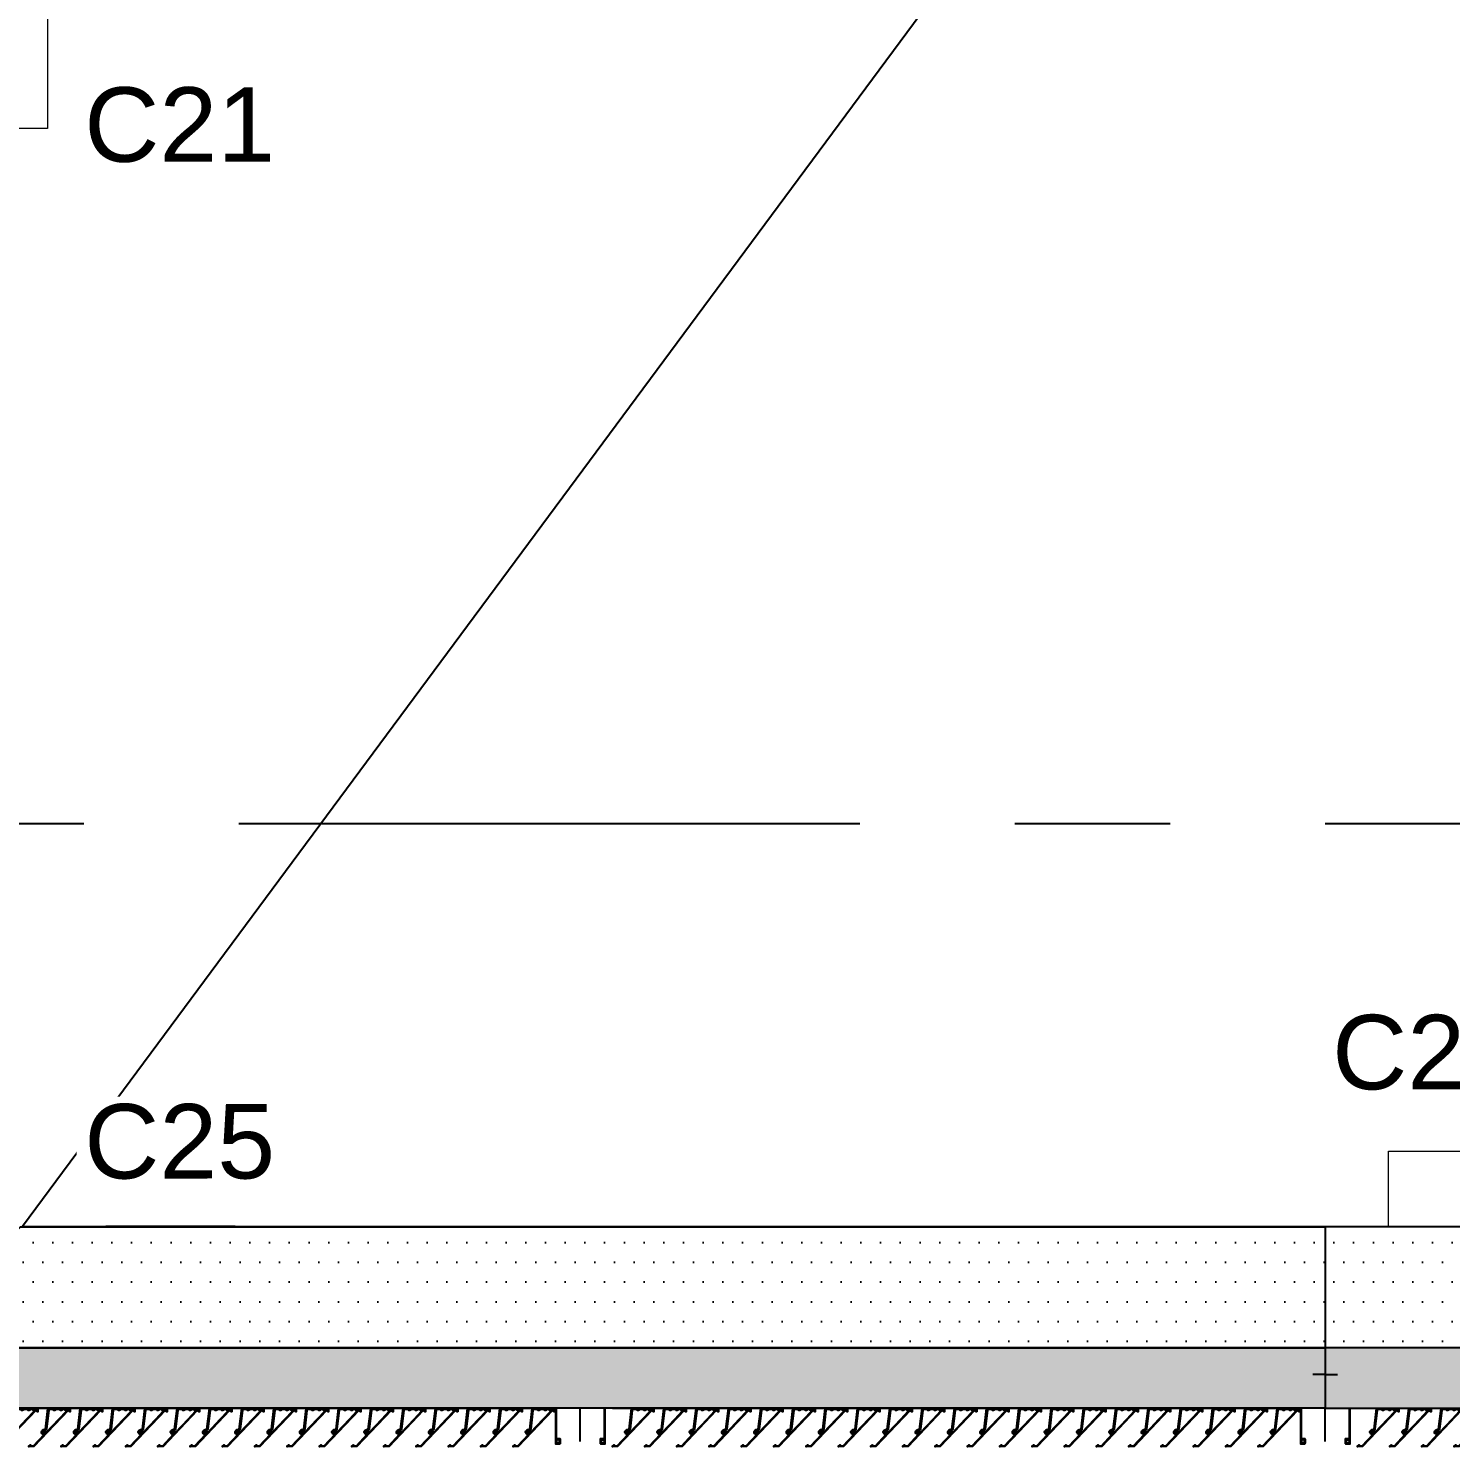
# Model space of a CAD drawing. Header units: millimetres. Extents: x 652937 to 1670132, y 1473552 to 2851037.
# Drawn here: x 696506 to 699370, y 1476758 to 1479614 of the extents above; entities that cross this region are included whole.
import ezdxf
from ezdxf.enums import TextEntityAlignment as Align

# ---------------------------------------------------------------- set-up
doc = ezdxf.new("R2010")
doc.units = ezdxf.units.MM
doc.set_wipeout_variables(frame=1)
for name, pattern in [('CENTER', [50.8, 31.75, -6.35, 6.35, -6.35]), ('HIDDEN', [0.375, 0.25, -0.125]), ('TA_GL_005.00000', [13.75, 5, -1.25, 1.25, -1.25, 5]), ('XKITLINE00', [0]), ('XKITLINE02', [4, 2, -2])]:
    doc.linetypes.add(name, pattern=pattern)
for name, color, linetype in [('000 - 0_SYM_DWG_GRID-BUBBLE_MAIN_COLOR_1', 7, 'Continuous'), ('000 - 0_SYM_DWG_GRIDLINE_MAIN_COLOR_251', 7, 'Continuous'), ('010 - ASPG_ACCESSORIES_MAIN_COLOR_1', 7, 'Continuous'), ('010 - ASPG_EXTR_MAIN_COLOR_2', 7, 'Continuous'), ('010 - ASPG_FLASHING_HATCH_', 7, 'Continuous'), ('010 - ASPG_FLASHING_MAIN_COLOR_2', 7, 'Continuous'), ('010 - ASPG_FLASHING_MAIN_COLOR_4', 7, 'Continuous'), ('010 - ASPG_FLASHING_WIPEOUT_', 7, 'Continuous'), ('010 - ASPG_FLASING_WIPEOUT_', 7, 'Continuous'), ('010 - ASPG_FRAMING_CUT_COLOR_4', 7, 'Continuous'), ('010 - ASPG_FRAMING_HATCH_', 7, 'Continuous'), ('010 - ASPG_FRAMING_MAIN_COLOR_2', 7, 'Continuous'), ('010 - ASPG_FRAMING_SUB_COLOR_2', 7, 'Continuous'), ('010 - ASPG_FRAMING_WIPEOUT_', 7, 'Continuous'), ('BOLT & SCREW', 7, 'Continuous'), ('Center Line', 7, 'CENTER'), ('DIM', 7, 'Continuous')]:
    doc.layers.add(name, color=color, linetype=linetype)
for name, color, linetype, plot in [('010 - ASPG_EXTR_DEF_SUB', 7, 'Continuous', False), ('010 - ASPG_FASTERN_DEF_SUB', 7, 'Continuous', False), ('010 - ASPG_FRAMING_DEF_SUB', 7, 'Continuous', False)]:
    doc.layers.add(name, color=color, linetype=linetype, plot=plot)
for name, color, linetype, lineweight in [('12-GRID', 7, 'CENTER', 13), ('A-230-M_FLOOR', 7, 'Continuous', 25), ('A-COLOMN', 7, 'Continuous', 9), ('A-WALL', 7, 'Continuous', 25), ('Bolt', 7, 'Continuous', 0), ('Part', 7, 'Continuous', 0), ('S-230-A-FLOOR', 7, 'Continuous', 9), ('SCREW', 7, 'Continuous', 5)]:
    doc.layers.add(name, color=color, linetype=linetype, lineweight=lineweight)
doc.styles.add('Arial', font='arial.ttf')
doc.styles.add('TA', font='', dxfattribs={"height": 4.5})
doc.styles.get('TA').set_extended_font_data('Cordia New')
pattern_1 = [(270, (1257419.24324, -520041.6224), (0.65495992507, -1.1344238721), [0.7562825814, -1.5125651628]), (30, (1257419.24324, -520041.6224), (0.65495992936, 1.1344238696), [0.7562825814, -1.5125651628]), (330, (1257419.24324, -520041.6224), (1.30991985442, -2.48e-09), [-1.5125651628, 0.7562825814])]
pattern_2 = [(315, (1257419.4929, -520021.6224), (1.3369313545, 1.3369313545), []), (45, (1257419.4929, -520021.6224), (-1.3369313545, 1.3369313545), [])]
pattern_3 = [(270, (1257419.4425, -520043.9224), (0.65495992507, -1.1344238721), [0.7562825814, -1.5125651628]), (30, (1257419.4425, -520043.9224), (0.65495992936, 1.1344238696), [0.7562825814, -1.5125651628]), (330, (1257419.4425, -520043.9224), (1.30991985442, -2.48e-09), [-1.5125651628, 0.7562825814])]
pattern_4 = [(315, (1257419.1929, -520023.9224), (1.3369313545, 1.3369313545), []), (45, (1257419.1929, -520023.9224), (-1.3369313545, 1.3369313545), [])]
pattern_5 = [(0, (0, 0), (3.96875, 7.9375), [0, -7.9375])]
pattern_6 = [(0, (0, 0), (19.84375, 39.6875), [0, -39.6875])]

# ---------------------------------------------------------------- blocks, each defined once
blk = doc.blocks.new('opening')
at = {"layer": 'A-230-M_FLOOR', "color": 7, "linetype": 'HIDDEN', "ltscale": 30}
blk.add_lwpolyline([(6.9598, 13.7349), (23.2129, 1.6973)], dxfattribs=at)
blk = doc.blocks.new('21')
at = {"layer": 'A-COLOMN', "color": 7}
for p, q in [((0, 0.0692), (0, -0.0692)), ((-0.0692, 0), (0.0692, 0))]:
    blk.add_line(p, q, dxfattribs=at)
at = {"layer": 'A-COLOMN', "color": 7, "ltscale": 3}
blk.add_lwpolyline([(-0.15, 0.15), (0.15, 0.15), (0.15, -0.15), (-0.15, -0.15)], close=True, dxfattribs=at)
blk = doc.blocks.new('3')
at = {"layer": 'Bolt', "color": 7, "linetype": 'XKITLINE00', "lineweight": 0}
for p, q in [((-192.96, 61.147), (-192.914, 61.147)), ((-192.89, 61.217), (-192.89, 61.17)), ((-192.82, 61.147), (-192.867, 61.147)), ((-192.89, 61.077), (-192.89, 61.123)), ((-193.518, 60.897), (-193.471, 60.897)), ((-193.518, 60.897), (-193.471, 60.897)), ((-193.448, 60.967), (-193.448, 60.92)), ((-193.448, 60.967), (-193.448, 60.92)), ((-193.448, 60.827), (-193.448, 60.873)), ((-193.448, 60.827), (-193.448, 60.873)), ((-193.378, 60.897), (-193.424, 60.897)), ((-193.378, 60.897), (-193.424, 60.897)), ((-193.518, 60.597), (-193.471, 60.597)), ((-193.518, 60.597), (-193.471, 60.597)), ((-193.448, 60.667), (-193.448, 60.62)), ((-193.448, 60.667), (-193.448, 60.62)), ((-193.448, 60.527), (-193.448, 60.573)), ((-193.448, 60.527), (-193.448, 60.573)), ((-193.378, 60.597), (-193.424, 60.597)), ((-193.378, 60.597), (-193.424, 60.597)), ((-192.96, 60.347), (-192.914, 60.347)), ((-192.89, 60.417), (-192.89, 60.37)), ((-192.89, 60.277), (-192.89, 60.323)), ((-192.82, 60.347), (-192.867, 60.347)), ((-192.96, 50.397), (-192.914, 50.397)), ((-192.89, 50.467), (-192.89, 50.421)), ((-192.82, 50.397), (-192.867, 50.397)), ((-192.89, 50.327), (-192.89, 50.374)), ((-193.518, 50.147), (-193.471, 50.147)), ((-193.518, 50.147), (-193.471, 50.147)), ((-193.448, 50.217), (-193.448, 50.171)), ((-193.448, 50.217), (-193.448, 50.171)), ((-193.448, 50.077), (-193.448, 50.124)), ((-193.448, 50.077), (-193.448, 50.124)), ((-193.378, 50.147), (-193.424, 50.147)), ((-193.378, 50.147), (-193.424, 50.147)), ((-193.518, 49.847), (-193.471, 49.847)), ((-193.518, 49.847), (-193.471, 49.847)), ((-193.448, 49.917), (-193.448, 49.871)), ((-193.448, 49.917), (-193.448, 49.871)), ((-193.448, 49.777), (-193.448, 49.824)), ((-193.448, 49.777), (-193.448, 49.824)), ((-193.378, 49.847), (-193.424, 49.847)), ((-193.378, 49.847), (-193.424, 49.847)), ((-192.96, 49.597), (-192.914, 49.597)), ((-192.89, 49.667), (-192.89, 49.621)), ((-192.89, 49.527), (-192.89, 49.574)), ((-192.82, 49.597), (-192.867, 49.597))]:
    blk.add_line(p, q, dxfattribs=at)
at = {"layer": 'Bolt', "color": 7, "linetype": 'XKITLINE02', "lineweight": 0}
for p, q in [((-192.988, 60.732), (-192.988, 60.707)), ((-192.925, 60.762), (-192.925, 60.732)), ((-192.89, 60.801), (-192.89, 60.587)), ((-192.855, 60.762), (-192.855, 60.732)), ((-192.793, 60.732), (-192.793, 60.707)), ((-192.89, 49.943), (-192.89, 50.157)), ((-192.988, 50.012), (-192.988, 50.037)), ((-192.925, 49.982), (-192.925, 50.012)), ((-192.855, 49.982), (-192.855, 50.012)), ((-192.793, 50.012), (-192.793, 50.037))]:
    blk.add_line(p, q, dxfattribs=at)
at = {"layer": 'Part', "color": 7, "linetype": 'HIDDEN', "lineweight": 0, "ltscale": 5}
for p, q in [((-193.722, 62.122), (-193.721, 48.622)), ((-193.177, 62.122), (-193.176, 48.622))]:
    blk.add_line(p, q, dxfattribs=at)
at = {"layer": 'Part', "color": 7, "linetype": 'HIDDEN', "lineweight": 0}
for p, q in [((-193.165, 61.297), (-193.265, 61.397)), ((-193.265, 60.097), (-193.165, 60.197)), ((-193.265, 50.647), (-193.165, 50.547)), ((-193.165, 49.447), (-193.265, 49.347))]:
    blk.add_line(p, q, dxfattribs=at)
at = {"layer": 'Part', "color": 7, "lineweight": 0}
for p, q in [((-192.515, 61.397), (-192.615, 61.297)), ((-193.04, 60.707), (-192.74, 60.707)), ((-192.615, 60.197), (-192.515, 60.097)), ((-192.615, 50.547), (-192.515, 50.647)), ((-193.04, 50.037), (-192.74, 50.037)), ((-192.515, 49.347), (-192.615, 49.447))]:
    blk.add_line(p, q, dxfattribs=at)
at = {"layer": 'Part', "color": 7, "linetype": 'XKITLINE02', "lineweight": 0}
for p, q in [((-193.748, 60.762), (-193.165, 60.762)), ((-193.748, 60.732), (-193.165, 60.732)), ((-193.283, 60.732), (-193.283, 60.762)), ((-193.04, 60.732), (-192.74, 60.732)), ((-193.748, 50.012), (-193.165, 50.012)), ((-193.748, 49.982), (-193.165, 49.982)), ((-193.283, 50.012), (-193.283, 49.982)), ((-193.04, 50.012), (-192.74, 50.012))]:
    blk.add_line(p, q, dxfattribs=at)
at = {"layer": 'Part', "color": 7, "lineweight": 0}
for points in [[(-193.761, 48.622), (-193.762, 62.122), (-193.137, 62.122), (-193.136, 48.622)], [(-193.165, 61.297), (-193.165, 60.197), (-192.615, 60.197), (-192.615, 61.297)], [(-192.68, 60.497), (-192.68, 60.732), (-193.1, 60.732), (-193.1, 60.497), (-193.14, 60.497), (-193.14, 60.997), (-193.1, 60.997), (-193.1, 60.762), (-192.68, 60.762), (-192.68, 60.997), (-192.64, 60.997), (-192.64, 60.497)], [(-193.165, 49.447), (-193.165, 50.547), (-192.615, 50.547), (-192.615, 49.447)], [(-192.68, 50.247), (-192.68, 50.012), (-193.1, 50.012), (-193.1, 50.247), (-193.14, 50.247), (-193.14, 49.747), (-193.1, 49.747), (-193.1, 49.982), (-192.68, 49.982), (-192.68, 49.747), (-192.64, 49.747), (-192.64, 50.247)]]:
    blk.add_lwpolyline(points, close=True, dxfattribs=at)
at = {"layer": 'Part', "color": 7, "linetype": 'HIDDEN', "lineweight": 0}
for points in [[(-193.137, 61.397), (-193.265, 61.397), (-193.265, 60.097), (-193.137, 60.097)], [(-193.137, 49.347), (-193.265, 49.347), (-193.265, 50.647), (-193.137, 50.647)]]:
    blk.add_lwpolyline(points, dxfattribs=at)
at = {"layer": 'Part', "color": 7, "lineweight": 0}
for points in [[(-193.137, 60.097), (-192.515, 60.097), (-192.515, 61.397), (-193.137, 61.397)], [(-192.74, 60.732), (-192.74, 60.432), (-193.04, 60.432), (-193.04, 60.732)], [(-193.137, 50.647), (-192.515, 50.647), (-192.515, 49.347), (-193.137, 49.347)], [(-192.74, 50.012), (-192.74, 50.312), (-193.04, 50.312), (-193.04, 50.012)]]:
    blk.add_lwpolyline(points, dxfattribs=at)
at = {"layer": 'Part', "color": 7, "linetype": 'XKITLINE02', "lineweight": 0}
for points in [[(-193.165, 60.997), (-193.748, 60.997), (-193.748, 60.497), (-193.165, 60.497)], [(-193.165, 49.747), (-193.748, 49.747), (-193.748, 50.247), (-193.165, 50.247)]]:
    blk.add_lwpolyline(points, dxfattribs=at)
blk = doc.blocks.new('*U9152')
at = {"layer": '000 - 0_SYM_DWG_GRIDLINE_MAIN_COLOR_251', "color": 7, "linetype": 'ByBlock', "ltscale": 5}
blk.add_line((30, 0), (-526.696, 0), dxfattribs=at)
at = {"color": 7, "style": 'TA', "flags": 1}
blk.add_attdef('LOCATION', (6, -6), '', height=4.5, rotation=270, dxfattribs=at)
at = {"layer": '000 - 0_SYM_DWG_GRID-BUBBLE_MAIN_COLOR_1', "color": 7, "style": 'Arial'}
blk.add_attdef('GRID-HEAD', text='', height=4, rotation=270, dxfattribs=at).set_placement((98.128, 0), align=Align.MIDDLE_CENTER)
blk = doc.blocks.new('W-1-PP18-ST_ENT3_REV02_20260413-040446_PP18_ENT_3_Y_DIMS')
at = {"layer": '000 - 0_SYM_DWG_GRIDLINE_MAIN_COLOR_251', "color": 7, "linetype": 'TA_GL_005.00000', "xscale": 50.00000000000004, "yscale": 50.00000000000004, "zscale": 50.00000000000004, "rotation": 180}
blk.add_blockref('*U9152', (-4084.8, -14640), dxfattribs=at)
blk = doc.blocks.new('W-1-PP18-ST_ENT3_REV02_20260413-050421_PP18_ENT3_MAIN_PLAN')
at = {"layer": 'A-WALL', "color": 7, "lineweight": 13}
blk.add_lwpolyline([(-3832.9, -15450.8), (-1082.9, -15450)], dxfattribs=at)
at = {"layer": 'A-WALL', "color": 7, "linetype": 'HIDDEN', "lineweight": 13, "ltscale": 8}
blk.add_lwpolyline([(-1082.6, -15700), (-3832.6, -15700)], dxfattribs=at)
at = {"layer": 'S-230-A-FLOOR', "color": 7}
blk.add_lwpolyline([(-1082.6, -15699.6), (-1082.7, -15299.6), (-832.7, -15299.6), (-832.6, -15699.6)], close=True, dxfattribs=at)
at = {"color": 7}
blk.add_blockref('W-1-PP18-ST_ENT3_REV02_20260413-040446_PP18_ENT_3_Y_DIMS', (0, 0), dxfattribs=at)
at = {"color": 7, "xscale": 1000, "yscale": 1000, "zscale": 1000, "rotation": 90.00830806532032}
blk.add_blockref('opening', (9903.2, -22408.6), dxfattribs=at)
at = {"layer": 'S-230-A-FLOOR', "color": 7, "xscale": 1000, "yscale": 1000, "zscale": 1000, "rotation": 90.00830806532032}
blk.add_blockref('21', (-3932.4, -13090.5), dxfattribs=at)
at = {"layer": 'DIM', "color": 7, "char_height": 150, "attachment_point": 5, "rotation": 0.0083, "style": 'Arial', "bg_fill": 3, "box_fill_scale": 1.1, "bg_fill_color": 256, "bg_fill_true_color": 13158600, "bg_fill_transparency": 0}
for s, insert in [('\\A1;C21', (-3516.5, -13233.3)), ('\\A1;C23a', (-945.6, -15101.4)), ('\\A1;C25', (-3516.5, -15281))]:
    blk.add_mtext(s, dxfattribs=dict(at, insert=insert))
at = {"color": 7, "xscale": 200.000000000001, "yscale": 200.000000000001, "zscale": 200.000000000001, "rotation": 90}
blk.add_blockref('3', (8614.4, 23052.3), dxfattribs=at)
blk = doc.blocks.new('*U9351')
at = {"layer": '12-GRID', "color": 7, "linetype": 'CENTER'}
for p, q in [((0, -6.2), (0, 2.2)), ((-4.2, -2), (4.2, -2))]:
    blk.add_line(p, q, dxfattribs=at)
at = {"layer": 'BOLT & SCREW', "color": 7}
for p, q in [((-0.6, -1.8), (-1.8, -1.6)), ((-0.6, -2.2), (-1.8, -2.4)), ((-0.5, -1.8), (-0.9, -1.6)), ((-0.5, -2.2), (-0.9, -2.4)), ((-0.2, -1.4), (-0.4, -0.2)), ((-0.2, -1.5), (-0.4, -1.1)), ((-0.2, -2.5), (-0.4, -2.9)), ((-0.2, -2.6), (-0.4, -3.8)), ((0.2, -1.4), (0.4, -0.2)), ((0.2, -1.5), (0.4, -1.1)), ((0.4, -2.9), (0.2, -2.5)), ((0.2, -2.6), (0.4, -3.8)), ((0.5, -1.8), (0.9, -1.6)), ((0.5, -2.2), (0.9, -2.4)), ((0.6, -1.8), (1.8, -1.6)), ((0.6, -2.2), (1.8, -2.4))]:
    blk.add_line(p, q, dxfattribs=at)
for points in [[(-1.8, -1.6), (-0.9, -1.6, 0.414214), (-0.4, -1.1), (-0.4, -0.2), (0.4, -0.2), (0.4, -1.1, 0.414214), (0.9, -1.6), (1.8, -1.6), (1.8, -2.4), (0.9, -2.4, 0.414214), (0.4, -2.9), (0.4, -3.8), (-0.4, -3.8), (-0.4, -2.9, 0.414214), (-0.9, -2.4), (-1.8, -2.4)], [(0.2, -2.5, -0.414214), (0.5, -2.2), (0.6, -2.2), (0.6, -1.8), (0.5, -1.8, -0.414214), (0.2, -1.5), (0.2, -1.4), (-0.2, -1.4), (-0.2, -1.5, -0.414214), (-0.5, -1.8), (-0.6, -1.8), (-0.6, -2.2), (-0.5, -2.2, -0.414214), (-0.2, -2.5), (-0.2, -2.6), (0.2, -2.6)]]:
    blk.add_lwpolyline(points, format="xyb", close=True, dxfattribs=at)
blk.add_circle((0, -2), 3.5, dxfattribs=at)
blk = doc.blocks.new('000_ASPG_TYP_FILES_20260218-010703_FRAME_EXTR_')
at = {"layer": '010 - ASPG_FRAMING_HATCH_'}
h = blk.add_hatch(dxfattribs=at)
h.set_pattern_fill('ANSI32', scale=0.1, angle=180)
edge = h.paths.add_edge_path()
edge.add_line((2, 16), (2, 2))
edge.add_line((2, 2), (39.7, 2))
edge.add_arc((39.7, 1.7), 0.3, 0, 90, ccw=False)
edge.add_line((40, 1.7), (40, 0.3))
edge.add_arc((39.7, 0.3), 0.3, -90, 0, ccw=False)
edge.add_line((39.7, 0), (0.3, 0))
edge.add_arc((0.3, 0.3), 0.3, 180, 270, ccw=False)
edge.add_line((0, 0.3), (0, 17.7))
edge.add_arc((0.3, 17.7), 0.3, 90, 180, ccw=False)
edge.add_line((0.3, 18), (22.6, 18))
edge.add_arc((22.6, 18.5), 0.5, 270, 380.2095)
edge.add_arc((26.2, 19.8), 3.35, 182.0638, 200.2095, ccw=False)
edge.add_arc((23.6, 19.7), 0.76, 2.0638, 182.0638, ccw=False)
edge.add_arc((26.2, 19.8), 1.83, 182.0638, 447.9362)
edge.add_arc((26.3, 22.4), 0.76, 87.9362, 267.9362, ccw=False)
edge.add_arc((26.2, 19.8), 3.35, 69.7905, 87.9362, ccw=False)
edge.add_arc((27.5, 23.4), 0.5, 249.7905, 360)
edge.add_line((28, 23.4), (28, 26.7))
edge.add_line((28, 26.7), (28.5, 27.2))
edge.add_line((28.5, 27.2), (28, 27.7))
edge.add_line((28, 27.7), (28, 38.6))
edge.add_line((28, 38.6), (28.5, 39.1))
edge.add_line((28.5, 39.1), (28, 39.6))
edge.add_line((28, 39.6), (28, 42.9))
edge.add_arc((27.5, 42.9), 0.5, 0, 110.2095)
edge.add_arc((26.2, 46.5), 3.35, 272.0638, 290.2095, ccw=False)
edge.add_arc((26.3, 43.9), 0.76, 92.0638, 272.0638, ccw=False)
edge.add_arc((26.2, 46.5), 1.83, 272.0638, 537.9362)
edge.add_arc((23.6, 46.6), 0.76, 177.9362, 357.9362, ccw=False)
edge.add_arc((26.2, 46.5), 3.35, 159.7905, 177.9362, ccw=False)
edge.add_arc((22.6, 47.8), 0.5, 339.7905, 450)
edge.add_line((22.6, 48.3), (0.3, 48.3))
edge.add_arc((0.3, 48.6), 0.3, 180, 270, ccw=False)
edge.add_line((0, 48.6), (0, 60))
edge.add_arc((0.3, 60), 0.3, 90, 180, ccw=False)
edge.add_line((0.3, 60.3), (5, 60.3))
edge.add_line((5, 60.3), (5, 65))
edge.add_arc((5.3, 65), 0.3, 90, 180, ccw=False)
edge.add_line((5.3, 65.3), (30, 65.3))
edge.add_line((30, 65.3), (30, 63.6))
edge.add_arc((29.7, 63.6), 0.3, -90, 0, ccw=False)
edge.add_line((29.7, 63.3), (7.3, 63.3))
edge.add_arc((7.3, 63), 0.3, 90, 180)
edge.add_line((7, 63), (7, 58.3))
edge.add_line((7, 58.3), (2.3, 58.3))
edge.add_arc((2.3, 58), 0.3, 90, 180)
edge.add_line((2, 58), (2, 50.6))
edge.add_arc((2.3, 50.6), 0.3, 180, 270)
edge.add_line((2.3, 50.3), (29.7, 50.3))
edge.add_arc((29.7, 50), 0.3, 0, 90, ccw=False)
edge.add_line((30, 50), (30, 26.7))
edge.add_line((30, 26.7), (30, 16.3))
edge.add_arc((29.7, 16.3), 0.3, -90, 0, ccw=False)
edge.add_line((29.7, 16), (2, 16))
at = {"layer": '010 - ASPG_FRAMING_CUT_COLOR_4', "color": 7}
blk.add_lwpolyline([(2, 16), (2, 2), (39.7, 2, -0.414214), (40, 1.7), (40, 0.3, -0.414214), (39.7, 0), (0.3, 0, -0.414214), (0, 0.3), (0, 17.7, -0.414214), (0.3, 18), (22.6, 18, 0.52173), (23, 18.7, -0.079342), (22.8, 19.7, -1), (24.3, 19.8, 2.296346), (26.2, 21.7, -1), (26.3, 23.2, -0.079342), (27.3, 23, 0.52173), (28, 23.4), (28, 26.7), (28.5, 27.2), (28, 27.7), (28, 38.6), (28.5, 39.1), (28, 39.6), (28, 42.9, 0.52173), (27.3, 43.3, -0.079342), (26.3, 43.1, -1), (26.2, 44.6, 2.296346), (24.3, 46.5, -1), (22.8, 46.6, -0.079342), (23, 47.6, 0.52173), (22.6, 48.3), (0.3, 48.3, -0.414214), (0, 48.6), (0, 60, -0.414214), (0.3, 60.3), (5, 60.3), (5, 65, -0.414214), (5.3, 65.3), (30, 65.3), (30, 63.6, -0.414214), (29.7, 63.3), (7.3, 63.3, 0.414214), (7, 63), (7, 58.3), (2.3, 58.3, 0.414214), (2, 58), (2, 50.6, 0.414214), (2.3, 50.3), (29.7, 50.3, -0.414214), (30, 50), (30, 26.7), (30, 16.3, -0.414214), (29.7, 16)], format="xyb", close=True, dxfattribs=at)
at = {"color": 7}
for p in [(26.2, 48.5), (26.2, 21.8)]:
    blk.add_blockref('*U9351', p, dxfattribs=at)
blk = doc.blocks.new('*U9353')
at = {"layer": '010 - ASPG_FRAMING_HATCH_', "transparency": 33554585}
h = blk.add_hatch(dxfattribs=at)
h.set_pattern_fill('ANSI32', scale=0.25)
edge = h.paths.add_edge_path()
edge.add_line((2, -50), (2, -75))
edge.add_line((2, -75), (0, -75))
edge.add_line((0, -75), (0, -49))
edge.add_arc((1, -49), 1, 90, 180, ccw=False)
edge.add_line((1, -48), (63, -48))
edge.add_arc((63, -47), 1, 270, 360)
edge.add_line((64, -47), (64, 47))
edge.add_arc((63, 47), 1, 0, 90)
edge.add_line((63, 48), (1, 48))
edge.add_arc((1, 49), 1, 180, 270, ccw=False)
edge.add_line((0, 49), (0, 75))
edge.add_line((0, 75), (2, 75))
edge.add_line((2, 75), (2, 50))
edge.add_line((2, 50), (141, 50))
edge.add_line((141, 50), (141, 41))
edge.add_arc((140, 41), 1, 270, 360, ccw=False)
edge.add_line((140, 40), (132, 40))
edge.add_arc((132, 41), 1, 180, 270, ccw=False)
edge.add_line((131, 41), (131, 47))
edge.add_arc((130, 47), 1, 0, 90)
edge.add_line((130, 48), (67, 48))
edge.add_arc((67, 47), 1, 90, 180)
edge.add_line((66, 47), (66, -47))
edge.add_arc((67, -47), 1, 180, 270)
edge.add_line((67, -48), (130, -48))
edge.add_arc((130, -47), 1, 270, 360)
edge.add_line((131, -47), (131, -41))
edge.add_arc((132, -41), 1, 90, 180, ccw=False)
edge.add_line((132, -40), (140, -40))
edge.add_arc((140, -41), 1, 0, 90, ccw=False)
edge.add_line((141, -41), (141, -50))
edge.add_line((141, -50), (2, -50))
h.paths.add_polyline_path([(139, 48), (139, 42), (133, 42), (133, 48)], flags=16)
h.paths.add_polyline_path([(139, -48), (139, -42), (133, -42), (133, -48)], flags=16)
at = {"layer": '010 - ASPG_FRAMING_HATCH_'}
h = blk.add_hatch(dxfattribs=at)
h.set_pattern_fill('ANSI37', scale=0.595498, angle=-90)
h.set_pattern_definition(pattern_4)
edge = h.paths.add_edge_path()
edge.add_ellipse((11.5, 55), major_axis=(0, -5), ratio=0.644482, start_angle=180, end_angle=360, ccw=False)
edge.add_line((11.5, 60), (2, 60))
edge.add_arc((-7.9, 55), 11.1, -26.7963, 26.7963, ccw=False)
edge.add_line((2, 50), (11.5, 50))
h = blk.add_hatch(dxfattribs=at)
h.set_pattern_fill('HONEY', scale=0.238199, angle=-90)
h.set_pattern_definition(pattern_3)
edge = h.paths.add_edge_path()
edge.add_ellipse((11.8, 55), major_axis=(0, -5), ratio=0.644482, start_angle=0, end_angle=360, ccw=False)
h = blk.add_hatch(dxfattribs=at)
h.set_pattern_fill('HONEY', scale=0.238199, angle=-90)
h.set_pattern_definition(pattern_1)
edge = h.paths.add_edge_path()
edge.add_ellipse((57.5, 55), major_axis=(0, -5), ratio=0.644482, start_angle=0, end_angle=360)
h = blk.add_hatch(dxfattribs=at)
h.set_pattern_fill('ANSI37', scale=0.595498, angle=-90)
h.set_pattern_definition(pattern_2)
edge = h.paths.add_edge_path()
edge.add_ellipse((57.8, 55), major_axis=(0, -5), ratio=0.644482, start_angle=0, end_angle=180)
edge.add_line((57.8, 60), (62, 60))
edge.add_arc((62, 60.3), 0.3, -90, 0)
edge.add_line((62.3, 60.3), (62.3, 61))
edge.add_line((62.3, 61), (61.8, 61.5))
edge.add_line((61.8, 61.5), (62.3, 62))
edge.add_line((62.3, 62), (61.8, 62.5))
edge.add_line((61.8, 62.5), (62.3, 63))
edge.add_line((62.3, 63), (61.8, 63.5))
edge.add_line((61.8, 63.5), (62.3, 64))
edge.add_line((62.3, 64), (62.3, 65))
edge.add_line((62.3, 65), (63.3, 65))
edge.add_line((63.3, 65), (63.8, 65.5))
edge.add_line((63.8, 65.5), (64.3, 65))
edge.add_line((64.3, 65), (64.8, 65.5))
edge.add_line((64.8, 65.5), (65.3, 65))
edge.add_line((65.3, 65), (65.8, 65.5))
edge.add_line((65.8, 65.5), (66.3, 65))
edge.add_line((66.3, 65), (67, 65))
edge.add_arc((67, 65.3), 0.3, -90, 0)
edge.add_line((67.3, 65.3), (67.3, 60))
edge.add_arc((77.2, 55), 11.1, 153.2037, 206.7963)
edge.add_line((67.3, 50), (57.8, 50))
h = blk.add_hatch(dxfattribs=at)
h.set_pattern_fill('ANSI37', scale=0.595498, angle=-90)
h.set_pattern_definition(pattern_4)
edge = h.paths.add_edge_path()
edge.add_ellipse((11.5, -55), major_axis=(0, 5), ratio=0.644482, start_angle=0, end_angle=180)
edge.add_line((11.5, -60), (2, -60))
edge.add_arc((-7.9, -55), 11.1, 333.2037, 386.7963)
edge.add_line((2, -50), (11.5, -50))
h = blk.add_hatch(dxfattribs=at)
h.set_pattern_fill('HONEY', scale=0.238199, angle=-90)
h.set_pattern_definition(pattern_3)
edge = h.paths.add_edge_path()
edge.add_ellipse((11.8, -55), major_axis=(0, 5), ratio=0.644482, start_angle=0, end_angle=360)
h = blk.add_hatch(dxfattribs=at)
h.set_pattern_fill('HONEY', scale=0.238199, angle=-90)
h.set_pattern_definition(pattern_1)
edge = h.paths.add_edge_path()
edge.add_ellipse((57.5, -55), major_axis=(0, 5), ratio=0.644482, start_angle=0, end_angle=360, ccw=False)
h = blk.add_hatch(dxfattribs=at)
h.set_pattern_fill('ANSI37', scale=0.595498, angle=-90)
h.set_pattern_definition(pattern_2)
edge = h.paths.add_edge_path()
edge.add_ellipse((57.8, -55), major_axis=(0, 5), ratio=0.644482, start_angle=180, end_angle=360, ccw=False)
edge.add_line((57.8, -60), (62, -60))
edge.add_arc((62, -60.3), 0.3, 360, 450, ccw=False)
edge.add_line((62.3, -60.3), (62.3, -61))
edge.add_line((62.3, -61), (61.8, -61.5))
edge.add_line((61.8, -61.5), (62.3, -62))
edge.add_line((62.3, -62), (61.8, -62.5))
edge.add_line((61.8, -62.5), (62.3, -63))
edge.add_line((62.3, -63), (61.8, -63.5))
edge.add_line((61.8, -63.5), (62.3, -64))
edge.add_line((62.3, -64), (62.3, -65))
edge.add_line((62.3, -65), (63.3, -65))
edge.add_line((63.3, -65), (63.8, -65.5))
edge.add_line((63.8, -65.5), (64.3, -65))
edge.add_line((64.3, -65), (64.8, -65.5))
edge.add_line((64.8, -65.5), (65.3, -65))
edge.add_line((65.3, -65), (65.8, -65.5))
edge.add_line((65.8, -65.5), (66.3, -65))
edge.add_line((66.3, -65), (67, -65))
edge.add_arc((67, -65.3), 0.3, 360, 450, ccw=False)
edge.add_line((67.3, -65.3), (67.3, -60))
edge.add_arc((77.2, -55), 11.1, 153.2037, 206.7963, ccw=False)
edge.add_line((67.3, -50), (57.8, -50))
at = {"layer": '010 - ASPG_FASTERN_DEF_SUB', "color": 7}
blk.add_point((0, 0), dxfattribs=at)
at = {"layer": '010 - ASPG_FRAMING_CUT_COLOR_4', "color": 7}
blk.add_lwpolyline([(2, -50), (2, -75), (0, -75), (0, -49, -0.414214), (1, -48), (63, -48, 0.414214), (64, -47), (64, 47, 0.414214), (63, 48), (1, 48, -0.414214), (0, 49), (0, 75), (2, 75), (2, 50), (141, 50), (141, 41, -0.414214), (140, 40), (132, 40, -0.414214), (131, 41), (131, 47, 0.414214), (130, 48), (67, 48, 0.414214), (66, 47), (66, -47, 0.414214), (67, -48), (130, -48, 0.414214), (131, -47), (131, -41, -0.414214), (132, -40), (140, -40, -0.414214), (141, -41), (141, -50)], format="xyb", close=True, dxfattribs=at)
for points in [[(139, 48), (139, 42), (133, 42), (133, 48)], [(139, -48), (139, -42), (133, -42), (133, -48)]]:
    blk.add_lwpolyline(points, close=True, dxfattribs=at)
at = {"layer": '010 - ASPG_FRAMING_DEF_SUB', "color": 7, "transparency": 33554508}
blk.add_line((136.5, 0), (-4.5, 0), dxfattribs=at)
at = {"layer": '010 - ASPG_FRAMING_DEF_SUB', "color": 7, "transparency": 33554457}
for points in [[(2, 50), (15, 50), (15, 60), (2, 60)], [(54.3, 50), (67.3, 50), (67.3, 65.5), (54.3, 65.5)], [(2, -50), (15, -50), (15, -60), (2, -60)], [(54.3, -50), (67.3, -50), (67.3, -65.5), (54.3, -65.5)]]:
    blk.add_lwpolyline(points, close=True, dxfattribs=at)
at = {"layer": '010 - ASPG_FRAMING_SUB_COLOR_2', "color": 7}
for points in [[(11.8, 50), (2, 50, 0.238199), (2, 60), (11.8, 60)], [(57.5, 50), (67.3, 50, -0.238199), (67.3, 60), (67.3, 65.3, -0.414214), (67, 65), (66.3, 65), (65.8, 65.5), (65.3, 65), (64.8, 65.5), (64.3, 65), (63.8, 65.5), (63.3, 65), (62.3, 65), (62.3, 64), (61.8, 63.5), (62.3, 63), (61.8, 62.5), (62.3, 62), (61.8, 61.5), (62.3, 61), (62.3, 60.3, -0.414214), (62, 60), (57.5, 60)], [(11.8, -50), (2, -50, -0.238199), (2, -60), (11.8, -60)], [(57.5, -50), (67.3, -50, 0.238199), (67.3, -60), (67.3, -65.3, 0.414214), (67, -65), (66.3, -65), (65.8, -65.5), (65.3, -65), (64.8, -65.5), (64.3, -65), (63.8, -65.5), (63.3, -65), (62.3, -65), (62.3, -64), (61.8, -63.5), (62.3, -63), (61.8, -62.5), (62.3, -62), (61.8, -61.5), (62.3, -61), (62.3, -60.3, 0.414214), (62, -60), (57.5, -60)]]:
    blk.add_lwpolyline(points, format="xyb", dxfattribs=at)
at = {"layer": '010 - ASPG_FRAMING_SUB_COLOR_2', "color": 7, "extrusion": (0, 0, -1)}
for centre, major_axis in [((11.8, 55), (0, -5)), ((57.5, -55), (0, 5))]:
    blk.add_ellipse(centre, major_axis=major_axis, ratio=0.644482, dxfattribs=at)
at = {"layer": '010 - ASPG_FRAMING_SUB_COLOR_2', "color": 7}
for centre, major_axis in [((57.5, 55), (0, -5)), ((11.8, -55), (0, 5))]:
    blk.add_ellipse(centre, major_axis=major_axis, ratio=0.644482, dxfattribs=at)
blk = doc.blocks.new('PZG35-9D5')
at = {"layer": 'Center Line', "color": 7}
blk.add_line((0, 3.7), (0, -10.5), dxfattribs=at)
at = {"layer": 'SCREW', "color": 7}
for p, q in [((-1.4, 0), (-1.4, -1.1)), ((1.4, 0), (1.4, -0.6)), ((-1.9, -1.4), (1.9, -0.9)), ((-1.9, -1.4), (-1.4, -1.1)), ((-1.9, -1.4), (-1.4, -1.7)), ((-1.9, -2.7), (1.9, -2.2)), ((-1.9, -2.7), (-1.4, -2.4)), ((-1.9, -2.7), (-1.4, -3)), ((-1.9, -4), (-1.4, -3.7)), ((-1.9, -4), (-1, -3.9)), ((-1.9, -4), (-1.4, -4.3)), ((-1.4, -1.1), (1.4, -0.6)), ((-1.4, -1.7), (1.4, -1.2)), ((-1.4, -1.7), (-1.4, -2.4)), ((-1.4, -2.4), (1.4, -1.9)), ((-1.4, -3), (1.4, -2.5)), ((-1.4, -3), (-1.4, -3.7)), ((-1.4, -3.7), (-0.8, -3.6)), ((-1.4, -4.3), (-1.4, -8.1)), ((-1.4, -4.3), (-1.2, -4.3)), ((0, -9.5), (-1.4, -8.1)), ((0, -9.5), (1.4, -8.1)), ((0.6, -3.3), (1.4, -3.2)), ((0.7, -3.7), (1.9, -3.5)), ((0.7, -3.9), (1.4, -3.8)), ((0.7, -4.6), (1.4, -4.5)), ((0.7, -5), (1.9, -4.8)), ((0.7, -5.2), (1.4, -5.1)), ((1.9, -0.9), (1.4, -0.6)), ((1.9, -0.9), (1.4, -1.2)), ((1.4, -1.2), (1.4, -1.9)), ((1.9, -2.2), (1.4, -1.9)), ((1.9, -2.2), (1.4, -2.5)), ((1.4, -2.5), (1.4, -3.2)), ((1.9, -3.5), (1.4, -3.2)), ((1.9, -3.5), (1.4, -3.8)), ((1.4, -3.8), (1.4, -4.5)), ((1.9, -4.8), (1.4, -4.5)), ((1.9, -4.8), (1.4, -5.1)), ((1.4, -5.1), (1.4, -8.1))]:
    blk.add_line(p, q, dxfattribs=at)
blk.add_lwpolyline([(0, -9.5), (0.7, -5.2), (0.7, -3.6, 0.417657), (0.4, -3.3, 0.108102), (-0.8, -3.6), (-1.4, -4.7)], format="xyb", dxfattribs=at)
blk = doc.blocks.new('*U9352')
at = {"layer": 'SCREW', "color": 7}
blk.add_lwpolyline([(3, 1.8, 0.09906), (0.8, 2.5), (0.8, 2.3), (-0.8, 2.3), (-0.8, 2.5, 0.09906), (-3, 1.8, 0.266588), (-3.5, 1), (-3.5, 0.2, 0.414214), (-3.3, 0), (3.3, 0, 0.414214), (3.5, 0.2), (3.5, 1, 0.266588)], format="xyb", close=True, dxfattribs=at)
blk.add_blockref('PZG35-9D5', (0, 0), dxfattribs=at)
blk = doc.blocks.new('*U9355')
at = {"color": 7}
blk.add_point((0, 0), dxfattribs=at)
at = {"layer": '010 - ASPG_ACCESSORIES_MAIN_COLOR_1', "color": 7}
blk.add_lwpolyline([(-39.7, -0.6, 0.414214), (-40, -0.9), (-40, -7.4, 0.57735), (-39.7, -7.6), (-36.6, -5.8, 0.767327), (-36.8, -5.3), (-37.9, -5.3, -0.414214), (-38.2, -5), (-38.2, -2.8, -0.414214), (-38, -2.6), (-32.2, -2.6, -0.388879), (-32, -2.8), (-31.8, -4.3, 0.388879), (-31.3, -4.8), (-30.3, -4.8, 0.414214), (-30, -4.5), (-30, -2.9, -0.414214), (-29.7, -2.6), (0.4, -2.6, -0.378969), (3.4, -5.2), (8, -42.5, 0.446593), (11.6, -45.1, -0.489802), (16.1, -48.7), (16.1, -49.4, -0.18248), (15.8, -50, -0.267949), (15.3, -50.2, 1.122115), (15.1, -52.3, 0.405004), (18.1, -49.4), (18.1, -48.7, 0.489805), (11.2, -43.1, -0.446597), (9.9, -42.3), (4.9, -0.8, 0.364176), (4.6, -0.6)], format="xyb", close=True, dxfattribs=at)
at = {"layer": '010 - ASPG_EXTR_DEF_SUB', "color": 7}
for p in [(-40, -0.5), (43.4, -76.9), (43.4, -77.5)]:
    blk.add_point(p, dxfattribs=at)
at = {"layer": '010 - ASPG_EXTR_MAIN_COLOR_2', "color": 7}
blk.add_lwpolyline([(11.4, -48.2), (11.5, -47.4), (12.2, -47.6), (12.3, -46.8, -0.535538), (14.2, -49.2, 0.991572), (15.7, -49.6, 1.157025), (8.8, -48.8, -0.688558), (8.3, -49), (-17.1, -22.2), (-32.3, -6.1), (-32.3, -2.9, 0.414312), (-32.6, -2.6), (-37.5, -2.6, 0.414116), (-37.8, -2.9), (-37.8, -4.3, 0.414214), (-37.5, -4.6), (-36, -4.6, -0.205895), (-35.8, -4.7), (33.2, -77.5), (43.1, -77.5, 0.668179), (43.4, -77), (40.5, -74.2, 0.668179), (40, -74.4), (40, -76), (33.9, -76), (11.9, -52.8, -0.558354), (12.1, -52, 0.766275), (12, -50.4, -0.438583), (10.7, -48.1)], format="xyb", close=True, dxfattribs=at)
at = {"layer": 'SCREW', "color": 7, "rotation": 180}
for p in [(-21.6, -2.5), (-8.2, -2.5)]:
    blk.add_blockref('*U9352', p, dxfattribs=at)
blk = doc.blocks.new('*U6672')
at = {"color": 7}
blk.add_wipeout([(1415, 4), (60, 4), (60, 69.3), (1415, 69.3)], dxfattribs=at).dxf.layer = '010 - ASPG_FRAMING_WIPEOUT_'
blk.add_point((60, 69.5), dxfattribs=at)
at = {"layer": '010 - ASPG_FRAMING_MAIN_COLOR_2', "color": 7}
blk.add_lwpolyline([(1385, 69.3), (90, 69.3), (90, 6), (1385, 6)], close=True, dxfattribs=at)
at = {"layer": '010 - ASPG_FRAMING_SUB_COLOR_2', "color": 7}
for points in [[(1415, 4), (60, 4), (60, 69.3), (1415, 69.3)], [(60, 2), (60, 4), (1415, 4), (1415, 2)]]:
    blk.add_lwpolyline(points, close=True, dxfattribs=at)
at = {"color": 7, "xscale": -1, "rotation": 180}
for p in [(91.8, 69.3), (156.8, 69.3), (221.8, 69.3), (286.8, 69.3), (351.8, 69.3), (416.8, 69.3), (481.8, 69.3), (546.8, 69.3), (611.8, 69.3), (676.8, 69.3), (741.8, 69.3), (806.8, 69.3), (871.8, 69.3), (936.8, 69.3), (1001.8, 69.3), (1066.8, 69.3), (1131.8, 69.3), (1196.8, 69.3), (1261.8, 69.3), (1326.8, 69.3), (1391.8, 69.3)]:
    blk.add_blockref('*U9355', p, dxfattribs=at)
at = {"color": 7, "transparency": 33554559, "xscale": -1, "rotation": 270}
blk.add_blockref('*U9353', (0, 0), dxfattribs=at)
at = {"color": 7}
blk.add_blockref('000_ASPG_TYP_FILES_20260218-010703_FRAME_EXTR_', (60, 4), dxfattribs=at)
at = {"color": 7, "xscale": -1}
blk.add_blockref('000_ASPG_TYP_FILES_20260218-010703_FRAME_EXTR_', (1415, 4), dxfattribs=at)
blk = doc.blocks.new('*U6186')
at = {"color": 7}
blk.add_wipeout([(1440, 4), (60, 4), (60, 69.3), (1440, 69.3)], dxfattribs=at).dxf.layer = '010 - ASPG_FRAMING_WIPEOUT_'
blk.add_point((60, 69.5), dxfattribs=at)
at = {"layer": '010 - ASPG_FRAMING_MAIN_COLOR_2', "color": 7}
blk.add_lwpolyline([(1410, 69.3), (90, 69.3), (90, 6), (1410, 6)], close=True, dxfattribs=at)
at = {"layer": '010 - ASPG_FRAMING_SUB_COLOR_2', "color": 7}
for points in [[(1440, 4), (60, 4), (60, 69.3), (1440, 69.3)], [(60, 2), (60, 4), (1440, 4), (1440, 2)]]:
    blk.add_lwpolyline(points, close=True, dxfattribs=at)
at = {"color": 7, "xscale": -1, "rotation": 180}
for p in [(91.8, 69.3), (156.8, 69.3), (221.8, 69.3), (286.8, 69.3), (351.8, 69.3), (416.8, 69.3), (481.8, 69.3), (546.8, 69.3), (611.8, 69.3), (676.8, 69.3), (741.8, 69.3), (806.8, 69.3), (871.8, 69.3), (936.8, 69.3), (1001.8, 69.3), (1066.8, 69.3), (1131.8, 69.3), (1196.8, 69.3), (1261.8, 69.3), (1326.8, 69.3), (1391.8, 69.3)]:
    blk.add_blockref('*U9355', p, dxfattribs=at)
at = {"color": 7, "transparency": 33554559, "xscale": -1, "rotation": 270}
for p in [(0, 0), (1500, 0)]:
    blk.add_blockref('*U9353', p, dxfattribs=at)
at = {"color": 7}
blk.add_blockref('000_ASPG_TYP_FILES_20260218-010703_FRAME_EXTR_', (60, 4), dxfattribs=at)
at = {"color": 7, "xscale": -1}
blk.add_blockref('000_ASPG_TYP_FILES_20260218-010703_FRAME_EXTR_', (1440, 4), dxfattribs=at)
blk = doc.blocks.new('W-1-PP18-ST_ENT3_REV02_20260413-054934_PP18_ENT3_ASPG_MAIN_PL')
at = {"color": 7, "rotation": 180}
blk.add_blockref('*U6672', (-2710, -15748), dxfattribs=at)
blk.add_blockref('*U6186', (-1210, -15748), dxfattribs=at)
blk.add_blockref('*U6186', (290, -15748), dxfattribs=at)
blk = doc.blocks.new('*U9053')
at = {"color": 7}
blk.add_wipeout([(0, -52), (3000, -52), (3000, -296), (0, -296)], dxfattribs=at).dxf.layer = '010 - ASPG_FLASHING_WIPEOUT_'
at = {"layer": '010 - ASPG_FLASHING_HATCH_'}
h = blk.add_hatch(dxfattribs=at)
h.set_pattern_fill('DOTS', scale=0.5)
h.set_pattern_definition(pattern_6)
h.paths.add_polyline_path([(0, -52), (3000, -52), (3000, -296), (0, -296)])
at = {"layer": '010 - ASPG_FLASHING_MAIN_COLOR_2', "color": 7}
blk.add_lwpolyline([(0, -52), (3000, -52), (3000, -296), (0, -296)], close=True, dxfattribs=at)
at = {"color": 7}
blk.add_wipeout([(0, 69.3), (3000, 69.3), (3000, -52), (0, -52)], dxfattribs=at).dxf.layer = '010 - ASPG_FLASING_WIPEOUT_'
at = {"layer": '010 - ASPG_FLASHING_HATCH_'}
h = blk.add_hatch(dxfattribs=at)
h.set_pattern_fill('DOTS', scale=0.1)
h.set_pattern_definition(pattern_5)
h.paths.add_polyline_path([(0, 69.3), (3000, 69.3), (3000, -52), (0, -52)])
at = {"layer": '010 - ASPG_FLASHING_MAIN_COLOR_4', "color": 7}
blk.add_lwpolyline([(0, 69.3), (3000, 69.3), (3000, -52), (0, -52)], close=True, dxfattribs=at)
at = {"layer": 'Defpoints', "color": 7}
blk.add_line((0, 2), (25, 2), dxfattribs=at)
blk.add_line((0, 2), (25, 2), dxfattribs=at)
blk = doc.blocks.new('*U9044')
at = {"color": 7}
blk.add_wipeout([(0, -52), (2871, -52), (2627, -296), (0, -296)], dxfattribs=at).dxf.layer = '010 - ASPG_FLASHING_WIPEOUT_'
at = {"layer": '010 - ASPG_FLASHING_HATCH_'}
h = blk.add_hatch(dxfattribs=at)
h.set_pattern_fill('DOTS', scale=0.5)
h.set_pattern_definition(pattern_6)
h.paths.add_polyline_path([(0, -52), (2871, -52), (2627, -296), (0, -296)])
at = {"layer": '010 - ASPG_FLASHING_MAIN_COLOR_2', "color": 7}
blk.add_lwpolyline([(0, -52), (2871, -52), (2627, -296), (0, -296)], close=True, dxfattribs=at)
at = {"color": 7}
blk.add_wipeout([(0, 69.3), (2992.3, 69.3), (2871, -52), (0, -52)], dxfattribs=at).dxf.layer = '010 - ASPG_FLASING_WIPEOUT_'
at = {"layer": '010 - ASPG_FLASHING_HATCH_'}
h = blk.add_hatch(dxfattribs=at)
h.set_pattern_fill('DOTS', scale=0.1)
h.set_pattern_definition(pattern_5)
h.paths.add_polyline_path([(0, 69.3), (2992.3, 69.3), (2871, -52), (0, -52)])
at = {"layer": '010 - ASPG_FLASHING_MAIN_COLOR_4', "color": 7}
blk.add_lwpolyline([(0, 69.3), (2992.3, 69.3), (2871, -52), (0, -52)], close=True, dxfattribs=at)
at = {"layer": 'Defpoints', "color": 7}
blk.add_line((0, 2), (25, 2), dxfattribs=at)
blk.add_line((0, 2), (25, 2), dxfattribs=at)
blk = doc.blocks.new('W-1-PP18-ST_ENT3_REV02_20260618-221618_LOPF_FLASHING')
at = {"color": 7, "xscale": -1, "rotation": 180}
blk.add_blockref('*U9053', (-1076.5, -15698.8), dxfattribs=at)
at = {"color": 7, "rotation": 180}
blk.add_blockref('*U9044', (-1076.5, -15698.8), dxfattribs=at)

msp = doc.modelspace()

# ---------------------------------------------------------------- block references
at = {"color": 7}
msp.add_blockref('W-1-PP18-ST_ENT3_REV02_20260413-050421_PP18_ENT3_MAIN_PLAN', (700327.4222, 1492652.7123), dxfattribs=at)

# ---------------------------------------------------------------- next in the draw order: block references
msp.add_blockref('W-1-PP18-ST_ENT3_REV02_20260413-054934_PP18_ENT3_ASPG_MAIN_PL', (700327.4222, 1492652.7123), dxfattribs=at)

# ---------------------------------------------------------------- next in the draw order: block references
msp.add_blockref('W-1-PP18-ST_ENT3_REV02_20260618-221618_LOPF_FLASHING', (700193.9006, 1492603.5552), dxfattribs=at)

doc.saveas('drawing.dxf')
